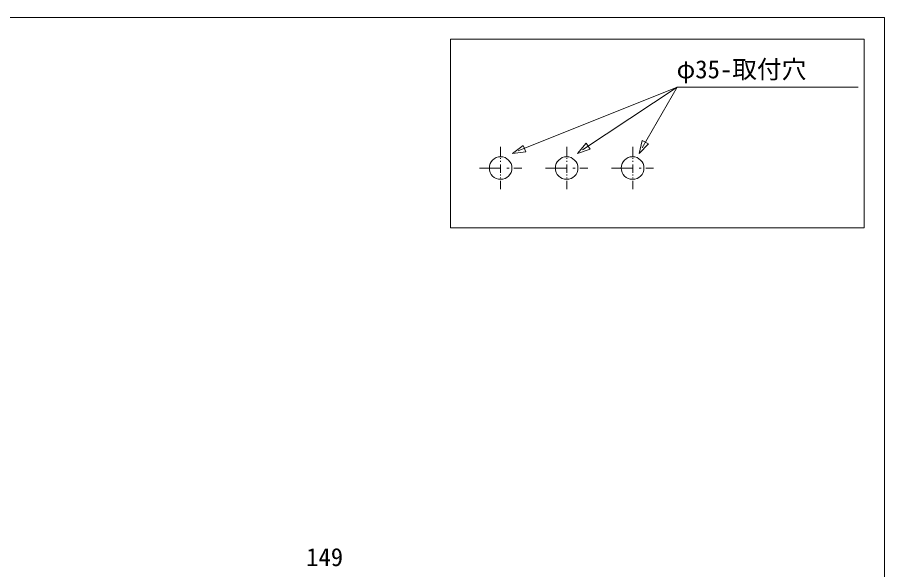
# Model space of a CAD drawing. Units: millimetres, scale not verified. Extents: x -1392 to 1350, y -947 to 991.
# Drawn here: x 16 to 1350, y 141 to 991 of the extents above; entities that cross this region are included whole.
import ezdxf
from ezdxf.enums import TextEntityAlignment as Align

# ---------------------------------------------------------------- set-up
doc = ezdxf.new("R2010")
doc.units = ezdxf.units.MM
doc.header["$LTSCALE"] = 10
doc.layers.add('0-0_0', color=7, linetype='Continuous')
doc.layers.add('0-1_レイヤー_1', color=7, linetype='Continuous', lineweight=18)
doc.layers.add('F-0', color=7, linetype='Continuous', lineweight=5)
doc.styles.add('ＭＳ ゴシック', font='')
doc.styles.get('ＭＳ ゴシック').set_extended_font_data('MS Gothic')

msp = doc.modelspace()

# ---------------------------------------------------------------- linework, layer by layer
at = {"layer": '0-1_レイヤー_1'}
for p, q in [((1031.07, 883.76), (786.38, 785.54)), ((1031.07, 883.76), (885.44, 787.24)), ((1031.07, 883.76), (976.88, 790.2)), ((1309.62, 883.76), (1031.07, 883.76)), ((759.29, 791.05), (759.29, 791.89)), ((759.29, 777.5), (759.29, 790.2)), ((860.89, 791.05), (860.89, 791.89)), ((860.89, 777.5), (860.89, 790.2)), ((962.49, 791.05), (962.49, 791.89)), ((962.49, 777.5), (962.49, 790.2)), ((759.29, 773.27), (759.29, 774.54)), ((860.89, 773.27), (860.89, 774.54)), ((962.49, 773.27), (962.49, 774.54)), ((759.29, 769.03), (759.29, 770.3)), ((759.29, 752.1), (759.29, 764.8)), ((860.89, 769.03), (860.89, 770.3)), ((860.89, 752.1), (860.89, 764.8)), ((962.49, 769.03), (962.49, 770.3)), ((962.49, 752.1), (962.49, 764.8)), ((726.69, 759.3), (758.44, 759.3)), ((759.29, 747.87), (759.29, 749.14)), ((769.03, 759.3), (772.41, 759.3)), ((779.61, 759.3), (791.88, 759.3)), ((828.29, 759.3), (860.04, 759.3)), ((860.89, 747.87), (860.89, 749.14)), ((870.62, 759.3), (874.01, 759.3)), ((881.21, 759.3), (893.49, 759.3)), ((929.89, 759.3), (961.64, 759.3)), ((962.49, 747.87), (962.49, 749.14)), ((972.22, 759.3), (975.61, 759.3)), ((982.81, 759.3), (994.66, 759.3)), ((759.29, 743.63), (759.29, 744.9)), ((759.29, 726.7), (759.29, 739.4)), ((860.89, 743.63), (860.89, 744.9)), ((860.89, 726.7), (860.89, 739.4)), ((962.49, 743.63), (962.49, 744.9)), ((962.49, 726.7), (962.49, 739.4))]:
    msp.add_line(p, q, dxfattribs=at)
for points in [[(1318.51, 957.42), (682.24, 957.42), (682.24, 667.43), (1318.51, 667.43)], [(972.22, 781.73), (986.62, 796.55), (977.31, 801.63)], [(777.49, 781.73), (797.81, 784.27), (794, 794.01)], [(877.4, 781.73), (896.87, 788.51), (890.94, 797.4)]]:
    msp.add_lwpolyline(points, close=True, dxfattribs=at)
for centre in [(759.29, 759.3), (860.89, 759.3)]:
    msp.add_circle(centre, 17.36, dxfattribs=at)
msp.add_ellipse((962.28, 759.3), major_axis=(17.57, 0), ratio=0.987842, dxfattribs=at)
at = {"layer": 'F-0'}
msp.add_lwpolyline([(-1391.5, 991.14), (1350.16, 991.14), (1350.16, -947.41), (-1391.5, -947.41)], close=True, dxfattribs=at)

# ---------------------------------------------------------------- texts
at = {"layer": '0-0_0', "style": 'ＭＳ ゴシック'}
for s, p in [('φ35-取付穴', (1029.96, 888.96)), ('149', (460.06, 138.46))]:
    msp.add_text(s, height=27.86, dxfattribs=at).set_placement(p, align=Align.BOTTOM_LEFT)

doc.saveas('drawing.dxf')
